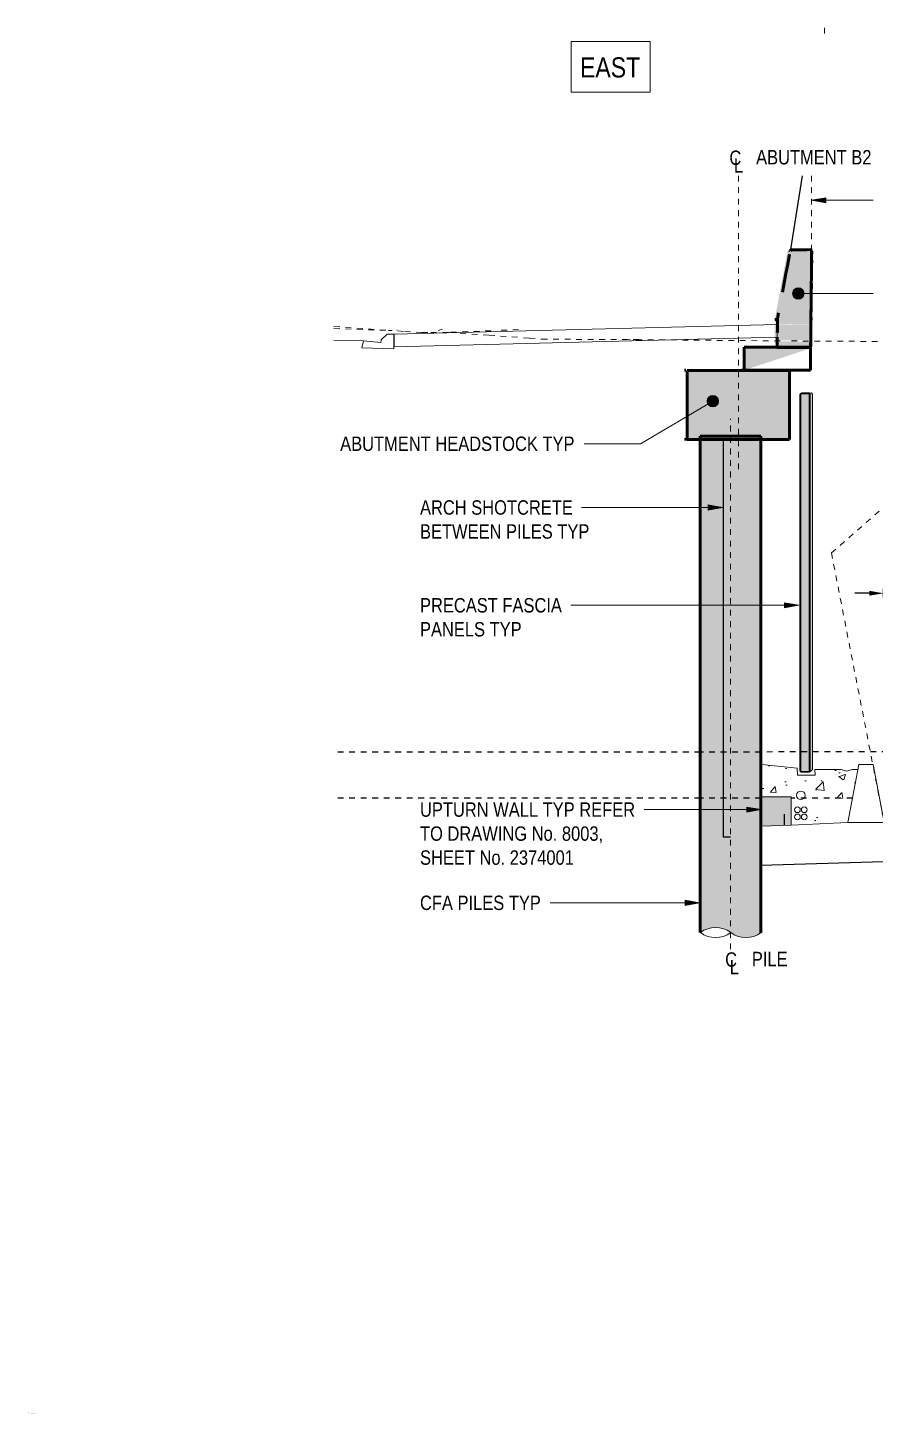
# Model space of a CAD drawing. Header units: metres. Extents: x 0.7 to 57.3, y 3.4 to 27.5.
# Drawn here: x 0.69 to 15.42, y 3.38 to 27.46 of the extents above; entities that cross this region are included whole.
import ezdxf

# ---------------------------------------------------------------- set-up
doc = ezdxf.new("R2010")
doc.units = ezdxf.units.M
for name, pattern in [('Dash - Tight', [0.0045, 0.003, -0.0015]), ('Dash dot', [0.015875, 0.00635, -0.004763, 0, -0.004763]), ('Dot_Section Line', [0.02, 0, -0.02]), ('JacobsCenter', [0.015, 0.009, -0.0015, 0.003, -0.0015]), ('JacobsDash', [0.0045, 0.003, -0.0015])]:
    doc.linetypes.add(name, pattern=pattern)
doc.layers.get('Defpoints').update_dxf_attribs({"color": 41})
for name, color, linetype, lineweight in [('A-ANNO-DIMS', 7, 'Continuous', 9), ('A-ANNO-NOTE', 7, 'Continuous', 9), ('A-DETL', 7, 'Continuous', 13), ('A-DETL-GENF', 7, 'Continuous', 9), ('A-FLOR', 7, 'Continuous', 50), ('C-TOPO', 7, 'Continuous', 9), ('G-ANNO-TEXT', 7, 'Continuous', 9), ('S-BEAM', 7, 'Continuous', 50), ('S-FNDN', 7, 'Continuous', 50)]:
    doc.layers.add(name, color=color, linetype=linetype, lineweight=lineweight)
doc.layers.add('G-ANNO-SYMB', color=7, linetype='Continuous', lineweight=35, true_color=0x0080ff)
doc.styles.add('Arial Narrow', font='ARIALN.TTF', dxfattribs={"height": 0.0035})
doc.styles.add('Arial Narrow_1', font='ARIALN.TTF', dxfattribs={"height": 0.005})
doc.styles.add('Arial Narrow_2', font='ARIALN.TTF', dxfattribs={"height": 0.25})
doc.styles.add('Arial Narrow_3', font='ARIALN.TTF', dxfattribs={"height": 0.35})
doc.dimstyles.new('Dimension_Standard_O_REO', dxfattribs={"dimscale": 0.3048, "dimtxt": 0.255858, "dimasz": 0.82021, "dimexe": 0.984252, "dimexo": 0.0625, "dimgap": 0.328084, "dimtad": 1, "dimdec": 0, "dimlfac": 1000, "dimzin": 0, "dimdsep": 46, "dimtxsty": 'Arial Narrow_2', "dimsah": 1, "dimcen": 0.09, "dimaunit": 1, "dimadec": 4, "dimazin": 0, "dimtfac": 1, "dimtdec": 4, "dimtix": 1, "dimtmove": 0, "dimatfit": 3, "dimfxl": 0.984252, "dimfxlon": 1, "dimtvp": 1, "dimtfill": 1, "dimtolj": 1, "dimtzin": 0, "dimlwd": 25, "dimlwe": 25, "dimarcsym": 2})

# ---------------------------------------------------------------- blocks, each defined once
blk = doc.blocks.new('T2DPAA-T2D-PWA-HY-M3D-100001_GroundWaterSurface_rvt-1-DRG-2873025 - SECTION 3')
at = {"layer": 'C-TOPO', "color": 36, "linetype": 'Dash dot', "lineweight": 25, "true_color": 0x804000}
for p, q in [((-546, 14.869), (-552.365, 14.867)), ((-544.946, 14.87), (-546, 14.869)), ((-526.943, 14.877), (-544.946, 14.87))]:
    blk.add_line(p, q, dxfattribs=at)
at = {"layer": 'C-TOPO', "color": 53, "linetype": 'Dash dot', "lineweight": 25, "true_color": 0xc8c33c}
for p, q in [((-546, 14.069), (-552.365, 14.067)), ((-544.946, 14.07), (-546, 14.069)), ((-544.941, 14.07), (-544.946, 14.07)), ((-543.354, 14.07), (-544.42, 14.07))]:
    blk.add_line(p, q, dxfattribs=at)
blk = doc.blocks.new('T2DPAA-T2D-PWA-SU-M3D-000101_dwg-40820706-DRG-2873025 - SECTION 3')
at = {"color": 9, "linetype": 'Dash - Tight', "lineweight": 18, "true_color": 0xc0c0c0}
for p, q in [((-552.365, 22.264), (-551.419, 22.198)), ((-552.365, 22.231), (-551.419, 22.198)), ((-551.156, 22.181), (-551.419, 22.198)), ((-551.271, 22.203), (-551.267, 22.203)), ((-550.836, 22.16), (-551.156, 22.181)), ((-550.836, 22.16), (-550.681, 22.163)), ((-550.681, 22.163), (-550.414, 22.162)), ((-550.482, 22.218), (-550.557, 22.197)), ((-550.414, 22.162), (-550.365, 22.164)), ((-549.672, 22.115), (-550.414, 22.162)), ((-550.335, 22.165), (-549.576, 22.195)), ((-549.457, 22.199), (-549.121, 22.212)), ((-549.672, 22.115), (-548.969, 22.062)), ((-548.969, 22.062), (-548.755, 22.046)), ((-548.755, 22.046), (-547.342, 22.037)), ((-548.73, 22.046), (-548.755, 22.046)), ((-547.342, 22.037), (-547.311, 22.037)), ((-547.311, 22.037), (-544.513, 22.015)), ((-547.063, 22.037), (-547.311, 22.037)), ((-542.117, 22), (-544.513, 22.015))]:
    blk.add_line(p, q, dxfattribs=at)
blk = doc.blocks.new('T2DPAA-T2D-PWA-SU-M3D-000100_SurveySurface_rvt-1-DRG-2873025 - SECTION 3')
at = {"color": 9, "linetype": 'Dash - Tight', "lineweight": 18, "true_color": 0xc0c0c0}
blk.add_blockref('T2DPAA-T2D-PWA-SU-M3D-000101_dwg-40820706-DRG-2873025 - SECTION 3', (0, 0), dxfattribs=at)
blk = doc.blocks.new('Generic Models 1 - Generic Models 1-7441683-DRG-2873025 - SECTION 3')
at = {"layer": 'S-BEAM', "true_color": 0xc0c0c0, "transparency": 33554496}
for points in [[(-545.237, 21.506), (-545.237, 21.906), (-545.242, 21.905), (-545.242, 21.893), (-545.242, 21.893), (-545.237, 21.506), (-545.237, 21.506)], [(-545.237, 21.506), (-545.236, 21.506), (-544.085, 21.886), (-544.085, 21.887), (-545.237, 21.906), (-545.237, 21.506)]]:
    blk.add_hatch(color=9, dxfattribs=at).paths.add_polyline_path(points)
at = {"layer": 'S-BEAM', "color": 250, "true_color": 0x303030}
for p, q in [((-544.678, 21.906), (-545.237, 21.906)), ((-545.237, 21.906), (-545.237, 21.661)), ((-544.084, 21.906), (-544.678, 21.906)), ((-544.133, 21.509), (-544.084, 21.506))]:
    blk.add_line(p, q, dxfattribs=at)
at = {"layer": 'S-BEAM'}
for p, q in [((-544.084, 21.895), (-544.084, 21.906)), ((-544.084, 21.506), (-544.084, 21.895)), ((-545.237, 21.506), (-545.285, 21.509)), ((-545.237, 21.661), (-545.237, 21.506)), ((-545.237, 21.506), (-544.084, 21.506))]:
    blk.add_line(p, q, dxfattribs=at)
blk = doc.blocks.new('01_SFO_FRP_Pile_CastInPlace_CS_BR08 - CAST-IN-PLACE PILE - 1200-8661263-DRG-2873025 - SECTION 3')
at = {"layer": 'S-FNDN', "linetype": 'JacobsDash', "lineweight": 18, "true_color": 0xc0c0c0}
blk.add_hatch(color=9, dxfattribs=at).paths.add_polyline_path([(-545.206, 11.644), (-545.135, 11.65), (-545.067, 11.667), (-545.002, 11.695), (-544.946, 11.73), (-544.946, 20.359), (-546, 20.359), (-546, 11.733), (-545.997, 11.733), (-545.938, 11.77), (-545.873, 11.798), (-545.804, 11.815), (-545.733, 11.821), (-545.663, 11.815), (-545.594, 11.798), (-545.529, 11.77), (-545.41, 11.695), (-545.345, 11.667), (-545.276, 11.65)])
at = {"layer": 'S-FNDN'}
for p, q in [((-544.946, 20.359), (-546, 20.359)), ((-546, 20.359), (-546, 14.069)), ((-544.946, 14.07), (-544.946, 20.359)), ((-546, 14.069), (-546, 11.733)), ((-544.946, 11.73), (-544.946, 14.07))]:
    blk.add_line(p, q, dxfattribs=at)
blk = doc.blocks.new('Detail-Civil Barrier - TL4 920H-8084436-DRG-2873025 - SECTION 3')
at = {"layer": 'A-DETL-GENF'}
for p, q in [((-543.244, 14.65), (-543.434, 13.645)), ((-542.994, 14.65), (-543.244, 14.65)), ((-542.804, 13.645), (-542.994, 14.65)), ((-543.434, 13.645), (-542.804, 13.645))]:
    blk.add_line(p, q, dxfattribs=at)
blk = doc.blocks.new('CS_DET_Pile-Column_BreakLine - CS_Tubular BreakLine-8781621-DRG-2873025 - SECTION 3')
at = {"layer": 'A-DETL-GENF', "lineweight": 18}
for centre, start, end in [((-545.733, 11.383), 52.9573, 127.0427), ((-545.733, 12.082), 232.9573, 307.0427), ((-545.206, 12.082), 232.9573, 307.0427)]:
    blk.add_arc(centre, 0.438, start, end, dxfattribs=at)
blk = doc.blocks.new('CS_Annot_Centreline Symbol1 - CS_Annot_Centreline Symbol-5070896-DRG-2873025 - SECTION 3')
at = {"layer": 'A-ANNO-NOTE', "char_height": 0.25, "attachment_point": 1, "style": 'Arial Narrow_2'}
for s, insert, width in [('C  ', (-508.708, 24.688), 0.44093), ('L', (-508.63, 24.555), 0.1924)]:
    blk.add_mtext(s, dxfattribs=dict(at, insert=insert, width=width))
blk = doc.blocks.new('DIMBLOCK1-DRG-2873025 - SECTION 3')
at = {"layer": 'A-ANNO-DIMS', "color": 0, "lineweight": 25, "transparency": 16777216}
for p, q in [((15.566, 17.348), (15.566, 17.929)), ((16.566, 17.348), (16.566, 17.929)), ((15.316, 17.629), (15.066, 17.629)), ((16.566, 17.629), (15.566, 17.629)), ((16.816, 17.629), (17.066, 17.629))]:
    blk.add_line(p, q, dxfattribs=at)
at = {"layer": 'A-ANNO-DIMS', "color": 0, "transparency": 16777216}
for points in [[(15.316, 17.671), (15.316, 17.587), (15.566, 17.629)], [(16.816, 17.671), (16.816, 17.587), (16.566, 17.629)]]:
    blk.add_solid(points, dxfattribs=at)
at = {"layer": 'A-ANNO-DIMS', "color": 0, "lineweight": 25, "transparency": 16777216, "char_height": 0.25, "width": 1.16476, "attachment_point": 5, "style": 'Arial Narrow_2', "bg_fill": 3, "box_fill_scale": 1.1, "bg_fill_color": 256, "bg_fill_true_color": 13158600, "bg_fill_transparency": 0}
for s, insert in [('\\A1;1000', (16.066, 17.857)), ('\\A1;SHLDR', (16.066, 17.4))]:
    blk.add_mtext(s, dxfattribs=dict(at, insert=insert))
at = {"layer": 'Defpoints', "color": 0, "transparency": 16777216}
for p in [(15.566, 17.629), (15.566, 17.329), (16.566, 17.329)]:
    blk.add_point(p, dxfattribs=at)

msp = doc.modelspace()

# ---------------------------------------------------------------- hatches: boundary and pattern name
at = {"layer": 'A-DETL-GENF', "true_color": 0xc0c0c0}
for points in [[(14.2936, 21.8867), (14.2936, 21.9031), (13.1429, 21.9073), (13.1431, 21.9057), (13.9467, 21.8924)], [(14.1357, 14.5224), (14.2838, 14.5226), (14.3288, 14.5685), (14.3288, 21.0919), (14.3108, 21.11), (14.1375, 21.1056), (14.1188, 21.0866), (14.1188, 14.5384), (14.1354, 14.5226)]]:
    msp.add_hatch(color=9, dxfattribs=at).paths.add_polyline_path(points)
at = {"layer": 'A-DETL-GENF'}
h = msp.add_hatch(dxfattribs=at)
h.set_pattern_fill('FP_1', color=256, style=0, pattern_type=2)
h.set_pattern_definition([(50, (30.3191, 22.258), (1.15687, -0.10121), [0.12097, -1.331]), (355, (30.3191, 22.258), (-0.2238, 1.21312), [0.09677, -1.065]), (100.451, (30.4151, 22.25), (0.932775, 1.11194), [0.10281, -1.131]), (46.184, (30.3191, 22.581), (1.72142, -0.26704), [0.18145, -1.996]), (96.636, (30.4621, 22.559), (1.50758, 1.57074), [0.15421, -1.696]), (351.184, (30.3191, 22.581), (1.50766, 1.5715), [0.14516, -1.597]), (21, (30.4801, 22.5), (0.962753, -0.64938), [0.12097, -1.331]), (326, (30.4801, 22.5), (0.39239, 1.16952), [0.09677, -1.065]), (71.451, (30.5601, 22.446), (1.3549, 0.520304), [0.10281, -1.131]), (37.5, (30.3191, 22.258), (0.019615, 0.536924), [0.00335, -1.048, 0.00335, -1.077, -1.069]), (37.5, (30.3191, 22.258), (0.019615, 0.536924), [-2.132, 0.00335, -1.065]), (7.5, (30.3191, 22.258), (0.424306, 0.636145), [0.00335, -0.61277, 0.00335, -1.024, -0.40726]), (7.5, (30.3191, 22.258), (0.424306, 0.636145), [-1.644, 0.00335, -0.4039]), (327.5, (29.9591, 22.258), (0.861001, -0.036384), [0.00335, -0.39987, 0.00335, -1.255, -1.669]), (327.5, (29.9591, 22.258), (0.861001, -0.036384), [-1.661, 0.00335, -1.666]), (317.5, (29.7981, 22.258), (0.94062, 0.161455), [0.00335, -0.52084, 0.00335, -0.83213, -1.185]), (317.5, (29.7981, 22.258), (0.94062, 0.161455), [-1.36, 0.00335, -1.182])])
h.paths.add_polyline_path([(13.9588, 13.5982), (14.9451, 13.6449), (15.1198, 14.5685), (15.0197, 14.5685), (14.9247, 14.5367), (14.8297, 14.5685), (14.3709, 14.5685), (14.3735, 14.4685), (14.0676, 14.4685), (14.0651, 14.5864), (13.4461, 14.6557), (13.4461, 14.0918), (13.9588, 14.0918), (13.9588, 13.677)])
h.paths.add_polyline_path([(14.1864, 13.6913), (14.1735, 13.693), (14.1614, 13.698), (14.151, 13.7059), (14.1431, 13.7163), (14.1381, 13.7283), (14.1364, 13.7413), (14.1381, 13.7542), (14.145, 13.7687), (14.151, 13.7766), (14.1614, 13.7846), (14.1735, 13.7896), (14.1864, 13.7913), (14.2018, 13.7886), (14.2114, 13.7846), (14.2218, 13.7766), (14.2297, 13.7663), (14.2349, 13.7529), (14.2364, 13.7413), (14.2347, 13.7283), (14.2297, 13.7163), (14.2218, 13.7059), (14.2114, 13.698), (14.1993, 13.693)])
h.paths.add_polyline_path([(14.0671, 13.6913), (14.0542, 13.693), (14.0421, 13.698), (14.0318, 13.7059), (14.0238, 13.7163), (14.0188, 13.7283), (14.0171, 13.7413), (14.0188, 13.7542), (14.0238, 13.7663), (14.0318, 13.7766), (14.0421, 13.7846), (14.0542, 13.7896), (14.0671, 13.7913), (14.0801, 13.7896), (14.0921, 13.7846), (14.1025, 13.7766), (14.1104, 13.7663), (14.1156, 13.7529), (14.1171, 13.7413), (14.1154, 13.7283), (14.1104, 13.7163), (14.1025, 13.7059), (14.0921, 13.698), (14.0801, 13.693)])
h.paths.add_polyline_path([(14.1864, 13.8163), (14.1735, 13.818), (14.1614, 13.823), (14.151, 13.8309), (14.1431, 13.8413), (14.1381, 13.8533), (14.1364, 13.8663), (14.1381, 13.8792), (14.145, 13.8937), (14.151, 13.9016), (14.1643, 13.9107), (14.1735, 13.9146), (14.1864, 13.9163), (14.2018, 13.9136), (14.2114, 13.9096), (14.2218, 13.9016), (14.2297, 13.8913), (14.2347, 13.8792), (14.2364, 13.8663), (14.2347, 13.8533), (14.2297, 13.8413), (14.2218, 13.8309), (14.2114, 13.823), (14.1993, 13.818)])
h.paths.add_polyline_path([(14.0671, 13.8163), (14.0542, 13.818), (14.0421, 13.823), (14.0318, 13.8309), (14.0238, 13.8413), (14.0188, 13.8533), (14.0171, 13.8663), (14.0188, 13.8792), (14.0238, 13.8913), (14.0318, 13.9016), (14.0421, 13.9096), (14.0542, 13.9146), (14.0671, 13.9163), (14.0801, 13.9146), (14.0921, 13.9096), (14.1025, 13.9016), (14.1104, 13.8913), (14.1154, 13.8792), (14.1171, 13.8663), (14.1154, 13.8533), (14.1104, 13.8413), (14.1025, 13.8309), (14.0921, 13.823), (14.0801, 13.818)])
h.paths.add_polyline_path([(14.1268, 14.0418), (14.1073, 14.0443), (14.0893, 14.0518), (14.0737, 14.0637), (14.0618, 14.0793), (14.054, 14.1), (14.0518, 14.1168), (14.0543, 14.1362), (14.0618, 14.1543), (14.0737, 14.1698), (14.0893, 14.1817), (14.1073, 14.1892), (14.1268, 14.1918), (14.1462, 14.1892), (14.1643, 14.1817), (14.1798, 14.1698), (14.1917, 14.1543), (14.1992, 14.1362), (14.2018, 14.1168), (14.1992, 14.0973), (14.1917, 14.0793), (14.1798, 14.0637), (14.1643, 14.0518), (14.1462, 14.0443)])
at = {"layer": 'A-DETL-GENF', "true_color": 0xffffff}
msp.add_hatch(color=7, dxfattribs=at).paths.add_polyline_path([(13.4379, 13.5823), (13.9588, 13.5982), (13.9588, 14.0918), (13.4379, 14.0918), (13.4379, 14.0394)])
at = {"layer": 'A-FLOR', "true_color": 0xc0c0c0}
h = msp.add_hatch(color=9, dxfattribs=at)
h.paths.add_polyline_path([(14.0199, 21.9177), (14.0214, 21.9197), (14.2971, 21.9189), (14.298, 22.003), (13.7169, 22.0073), (13.7165, 21.9349), (13.7565, 21.934), (13.7624, 21.9281), (13.8441, 21.9271), (13.8486, 21.9202), (13.9467, 21.9199), (13.9869, 21.9197), (13.9886, 21.9182)])
h.paths.add_polyline_path([(14.2982, 22.021), (14.3011, 22.2909), (14.0954, 22.2923), (14.083, 22.2927), (13.9962, 22.2937), (13.7731, 22.2948), (13.7731, 22.2927), (13.7484, 22.2927), (13.7484, 22.2949), (13.7202, 22.2951), (13.7173, 22.0259), (14.2731, 22.0212)])
h.paths.add_polyline_path([(14.3012, 22.2994), (14.3148, 23.5868), (14.2999, 23.6015), (13.9609, 23.5949), (13.9427, 23.5795), (13.7214, 22.3912), (13.7203, 22.3004), (14.2937, 22.2995)])
at = {"layer": 'A-FLOR', "lineweight": 5, "true_color": 0xc0c0c0}
h = msp.add_hatch(color=9, dxfattribs=at)
h.paths.add_polyline_path([(13.7318, 22.4526), (13.9427, 23.5795), (13.8926, 23.5635), (13.8732, 23.4591), (13.7122, 22.5944), (13.712, 22.5934), (13.6888, 22.462), (13.6988, 22.4605), (13.6873, 22.4605), (13.6873, 22.4605), (13.6865, 22.4544), (13.7214, 22.453)])
h.paths.add_polyline_path([(13.7283, 22.4338), (13.7318, 22.4526), (13.6858, 22.4526), (13.6829, 22.4368), (13.7214, 22.4343)])
h.paths.add_polyline_path([(13.6724, 22.3811), (13.7216, 22.3981), (13.7283, 22.4338), (13.6823, 22.4339), (13.6782, 22.412), (13.6724, 22.3811)])
msp.add_hatch(color=9, dxfattribs=at).paths.add_polyline_path([(13.8932, 23.5636), (13.9449, 23.5814), (13.9609, 23.5949), (13.91, 23.578), (13.895, 23.565)])
h = msp.add_hatch(color=9, dxfattribs=at)
h.paths.add_polyline_path([(13.7161, 21.935), (13.7165, 22.0055), (13.6684, 22.0059), (13.6682, 21.9913), (13.7053, 21.9477), (13.7059, 21.947), (13.7159, 21.9352)])
h.paths.add_polyline_path([(13.7171, 22.0259), (13.7165, 22.0415), (13.6961, 22.0419), (13.7165, 22.0264)])
h.paths.add_polyline_path([(13.7176, 22.069), (13.7198, 22.2921), (13.6715, 22.2919), (13.6715, 22.186), (13.6754, 22.1849), (13.6703, 22.185), (13.6692, 22.0805), (13.7173, 22.069)])
h.paths.add_polyline_path([(13.7173, 22.0415), (13.7165, 22.069), (13.669, 22.0698), (13.669, 22.0626), (13.673, 22.0606), (13.6721, 22.0602), (13.6815, 22.053), (13.7077, 22.0476), (13.7165, 22.0419)])
h.paths.add_polyline_path([(13.7209, 22.3526), (13.7206, 22.3971), (13.6724, 22.3801), (13.6722, 22.3561), (13.7206, 22.3526)])
h.paths.add_polyline_path([(13.7209, 22.3475), (13.7206, 22.3526), (13.6742, 22.3527), (13.7206, 22.3475)])
h.paths.add_polyline_path([(13.7207, 22.3314), (13.7206, 22.3475), (13.6721, 22.3478), (13.672, 22.3456), (13.7206, 22.3314)])
h.paths.add_polyline_path([(13.7205, 22.3156), (13.7206, 22.3314), (13.6719, 22.3312), (13.6718, 22.3226), (13.7198, 22.3157)])
h.paths.add_polyline_path([(13.7203, 22.3004), (13.7198, 22.3156), (13.6717, 22.3157), (13.6716, 22.3056), (13.6988, 22.3032), (13.6716, 22.3033), (13.6716, 22.3005), (13.7198, 22.3004)])
at = {"layer": 'G-ANNO-TEXT'}
for points in [[(14.3133, 24.4584), (14.5633, 24.4143), (14.5633, 24.5024)], [(12.7663, 19.1199), (12.5163, 19.164), (12.5163, 19.0758)], [(14.0952, 17.4199), (13.8452, 17.464), (13.8452, 17.3758)], [(13.4384, 13.8689), (13.1884, 13.913), (13.1884, 13.8248)], [(12.3662, 12.2489), (12.1162, 12.293), (12.1162, 12.2048)]]:
    msp.add_hatch(color=256, dxfattribs=at).paths.add_polyline_path(points)
h = msp.add_hatch(color=256, dxfattribs=at)
edge = h.paths.add_edge_path()
edge.add_arc((14.0839, 22.8384), 0.1, 0, 360)
h = msp.add_hatch(color=256, dxfattribs=at)
edge = h.paths.add_edge_path()
edge.add_arc((12.5972, 20.9673), 0.1, 0, 360)
at = {"layer": 'S-BEAM', "true_color": 0xc0c0c0}
msp.add_hatch(color=9, dxfattribs=at).paths.add_polyline_path([(13.9318, 20.3029), (13.9318, 21.5029), (12.1529, 21.5034), (12.1529, 20.3034), (12.3787, 20.3034), (12.3787, 20.359), (13.4334, 20.359), (13.4334, 20.303)])

# ---------------------------------------------------------------- linework, layer by layer
at = {"layer": 'A-DETL', "linetype": 'JacobsCenter'}
for p, q in [((13.0429, 24.8856), (13.0429, 19.7042)), ((12.9061, 11.4423), (12.9061, 20.659))]:
    msp.add_line(p, q, dxfattribs=at)
at = {"layer": 'A-DETL', "lineweight": 25}
for p, q in [((13.9532, 23.6061), (14.1575, 24.8856)), ((12.7771, 20.3076), (12.7771, 13.3941)), ((13.8459, 13.5919), (13.8459, 13.787)), ((12.7771, 13.3941), (12.9061, 13.3941)), ((13.4334, 12.9041), (31.3984, 13.4154))]:
    msp.add_line(p, q, dxfattribs=at)
at = {"layer": 'A-DETL', "linetype": 'JacobsCenter', "lineweight": 18}
msp.add_line((14.315, 24.8856), (14.315, 23.5868), dxfattribs=at)
at = {"layer": 'A-DETL', "color": 5, "lineweight": 9, "true_color": 0x0000ff}
msp.add_line((14.2976, 21.9054), (14.3158, 23.5795), dxfattribs=at)
at = {"layer": 'A-DETL', "linetype": 'JacobsDash'}
for p, q in [((14.315, 23.5868), (14.3349, 23.5669)), ((14.3163, 21.9208), (14.3349, 23.5669)), ((14.2983, 21.9033), (14.3163, 21.9208))]:
    msp.add_line(p, q, dxfattribs=at)
at = {"layer": 'A-DETL', "color": 8, "true_color": 0x808080}
msp.add_line((13.7176, 22.3011), (7.0615, 22.1297), dxfattribs=at)
at = {"layer": 'A-DETL'}
for p, q in [((13.7176, 22.0811), (13.7176, 22.3011)), ((6.5265, 22.0147), (6.0144, 22.0195)), ((6.5265, 22.0147), (6.5008, 21.8924)), ((6.8255, 21.9896), (6.5265, 22.0147)), ((6.8348, 22.0336), (6.8255, 21.9896)), ((6.9365, 22.1297), (6.8348, 22.0336)), ((7.0615, 22.1297), (6.9365, 22.1297)), ((7.0555, 21.8744), (7.0555, 22.1297)), ((7.0615, 22.1297), (7.0598, 21.9098)), ((7.0598, 21.9098), (13.7176, 22.0811)), ((6.5008, 21.8924), (7.0555, 21.8744))]:
    msp.add_line(p, q, dxfattribs=at)
at = {"layer": 'A-DETL', "color": 8, "lineweight": 25, "true_color": 0x808080}
msp.add_line((14.2974, 21.9004), (14.299, 22.0154), dxfattribs=at)
at = {"layer": 'A-DETL', "lineweight": 35}
for p, q in [((14.1188, 21.0866), (14.1375, 21.1056)), ((14.1188, 14.5384), (14.1188, 21.0866)), ((14.1375, 21.1056), (14.2788, 21.1092)), ((14.2788, 21.1092), (14.2788, 14.5226)), ((14.1357, 14.5224), (14.1188, 14.5384)), ((14.2788, 14.5226), (14.1357, 14.5224))]:
    msp.add_line(p, q, dxfattribs=at)
at = {"layer": 'A-DETL', "lineweight": 18}
for p, q in [((14.2783, 21.1092), (14.3108, 21.11)), ((14.3108, 21.11), (14.3288, 21.0919)), ((14.3288, 14.5678), (14.3288, 21.0919)), ((14.3288, 14.5678), (14.289, 14.5279)), ((13.4379, 13.5823), (13.4379, 14.0918)), ((13.4379, 14.0918), (13.9588, 14.0918)), ((13.9588, 14.0918), (13.9588, 13.5978)), ((13.9588, 13.5978), (13.4379, 13.5823))]:
    msp.add_line(p, q, dxfattribs=at)
at = {"layer": 'A-DETL', "linetype": 'JacobsDash', "lineweight": 9}
for q in [(15.9235, 19.4394), (15.5752, 13.6449)]:
    msp.add_line((14.6587, 18.3297), q, dxfattribs=at)
at = {"layer": 'A-DETL', "lineweight": 9}
for p, q in [((13.4461, 14.0918), (13.4461, 14.6557)), ((13.4461, 14.6557), (14.0651, 14.5864)), ((14.0651, 14.5864), (14.0676, 14.4685)), ((14.0676, 14.4685), (14.3735, 14.4685)), ((14.3735, 14.4685), (14.3709, 14.5685)), ((14.3709, 14.5685), (14.8297, 14.5685)), ((14.8297, 14.5685), (14.9247, 14.5367)), ((14.9247, 14.5367), (15.0197, 14.5685)), ((15.0197, 14.5685), (15.1198, 14.5685)), ((14.9451, 13.6449), (13.9588, 13.5982))]:
    msp.add_line(p, q, dxfattribs=at)
for centre, radius, start, end in [((14.1268, 14.1168), 0.075, 360, 180), ((14.1268, 14.1168), 0.075, 180, 360), ((14.0671, 13.8663), 0.05, 360, 180), ((14.0671, 13.8663), 0.05, 180, 360), ((14.0671, 13.7413), 0.05, 360, 180), ((14.0671, 13.7413), 0.05, 180, 360), ((14.1864, 13.8663), 0.05, 360, 180), ((14.1864, 13.8663), 0.05, 180, 360), ((14.1864, 13.7413), 0.05, 360, 180), ((14.1864, 13.7413), 0.05, 180, 360)]:
    msp.add_arc(centre, radius, start, end, dxfattribs=at)
at = {"layer": 'A-FLOR'}
for p, q in [((13.9107, 23.5788), (13.9139, 23.5799)), ((13.9287, 23.5846), (13.9347, 23.5865)), ((13.9392, 23.588), (13.9486, 23.591)), ((13.6724, 22.3811), (13.7214, 22.3973)), ((13.7214, 22.3973), (13.7209, 22.3475)), ((13.7415, 22.5047), (13.7214, 22.3973)), ((13.7159, 21.9156), (13.7157, 21.9054)), ((13.716, 21.9285), (13.7159, 21.9159)), ((13.7173, 22.0414), (13.717, 22.0166)), ((13.7178, 22.0825), (13.7176, 22.069)), ((13.7157, 21.9054), (13.7157, 21.903))]:
    msp.add_line(p, q, dxfattribs=at)
at = {"layer": 'A-FLOR', "flags": 128}
for points in [[(14.2999, 23.6015), (14.2321, 23.6002), (14.1643, 23.5989), (14.0965, 23.5976), (14.0287, 23.5962), (13.9609, 23.5949)], [(14.3148, 23.5868), (14.3074, 23.5942), (14.2999, 23.6015)], [(13.9316, 23.5202), (13.9181, 23.4482), (13.8935, 23.3168), (13.869, 23.1855), (13.8444, 23.0541), (13.8198, 22.9228), (13.8087, 22.8638)], [(13.9609, 23.5949), (13.9518, 23.5872), (13.9467, 23.5829)], [(13.7209, 22.3475), (13.7206, 22.3267), (13.7198, 22.2561), (13.719, 22.1855), (13.7186, 22.1549)], [(13.717, 22.0166), (13.7165, 21.9736), (13.716, 21.9285)], [(13.7176, 22.069), (13.7173, 22.0442), (13.7173, 22.0414)], [(13.7157, 21.903), (13.7884, 21.9024), (13.861, 21.9018), (13.9337, 21.9012), (13.9902, 21.9007)], [(13.9903, 21.9007), (14.0063, 21.9005), (14.079, 21.8999), (14.1516, 21.8993), (14.2243, 21.8987), (14.2969, 21.8981)]]:
    msp.add_lwpolyline(points, dxfattribs=at)
at = {"layer": 'A-FLOR'}
msp.add_open_spline([(14.3016, 22.3453), (14.3027, 22.4464), (14.3071, 22.8602), (14.3115, 23.2741), (14.3148, 23.5868)], degree=3, knots=[0.26478885, 0.26478885, 0.26478885, 0.26478885, 0.44444444, 1, 1, 1, 1], dxfattribs=at)
for points in [[(14.2983, 22.0289), (14.2994, 22.134), (14.3005, 22.2391), (14.3016, 22.3442)], [(14.297, 21.9112), (14.2971, 21.9154), (14.2971, 21.9196), (14.2972, 21.9238)], [(14.2972, 21.9238), (14.2975, 21.9588), (14.2979, 21.9939), (14.2983, 22.0289)], [(14.2969, 21.8981), (14.2969, 21.9024), (14.297, 21.9066), (14.297, 21.9109)]]:
    msp.add_open_spline(points, degree=3, dxfattribs=at)
at = {"layer": 'G-ANNO-SYMB', "color": 7, "linetype": 'Dot_Section Line', "lineweight": 9, "true_color": 0xffffff}
msp.add_line((14.539, 27.4582), (14.539, 27.343), dxfattribs=at)
at = {"layer": 'G-ANNO-TEXT'}
for p, q in [((14.5633, 24.5024), (14.3133, 24.4584)), ((14.3133, 24.4584), (14.5633, 24.4143)), ((14.3133, 24.4584), (15.3849, 24.4584)), ((14.5633, 24.4143), (14.5633, 24.5024)), ((14.0839, 22.8384), (15.3849, 22.8384)), ((12.5972, 20.9673), (11.338, 20.2277)), ((10.673, 20.2277), (10.3593, 20.2277)), ((11.338, 20.2277), (10.673, 20.2277)), ((11.6108, 19.1199), (10.3181, 19.1199)), ((12.7663, 19.1199), (11.6108, 19.1199)), ((12.7663, 19.1199), (12.5163, 19.164)), ((12.5163, 19.164), (12.5163, 19.0758)), ((12.5163, 19.0758), (12.7663, 19.1199)), ((11.6108, 17.4199), (10.1329, 17.4199)), ((14.0952, 17.4199), (11.6108, 17.4199)), ((14.0952, 17.4199), (13.8452, 17.464)), ((13.8452, 17.464), (13.8452, 17.3758)), ((13.8452, 17.3758), (14.0952, 17.4199)), ((11.6108, 13.8689), (11.4029, 13.8689)), ((13.4384, 13.8689), (11.6108, 13.8689)), ((13.4384, 13.8689), (13.1884, 13.913)), ((13.1884, 13.913), (13.1884, 13.8248)), ((13.1884, 13.8248), (13.4384, 13.8689)), ((12.3662, 12.2489), (12.1162, 12.293)), ((12.1162, 12.293), (12.1162, 12.2048)), ((10.3188, 12.2489), (9.7691, 12.2489)), ((12.3662, 12.2489), (10.3188, 12.2489)), ((12.1162, 12.2048), (12.3662, 12.2489))]:
    msp.add_line(p, q, dxfattribs=at)
at = {"layer": 'G-ANNO-TEXT', "lineweight": 18, "flags": 128}
msp.add_lwpolyline([(10.1388, 27.2197), (11.5108, 27.2197), (11.5108, 26.3377), (10.1388, 26.3377)], close=True, dxfattribs=at)
at = {"layer": 'G-ANNO-TEXT'}
for centre in [(14.0839, 22.8384), (12.5972, 20.9673)]:
    msp.add_circle(centre, 0.1, dxfattribs=at)
at = {"layer": 'S-BEAM'}
for p, q in [((12.1029, 21.5067), (12.1259, 21.5052)), ((13.9318, 21.5029), (12.1529, 21.5034)), ((12.1529, 21.5034), (12.1529, 20.3034)), ((13.9318, 21.5029), (13.8902, 21.5056)), ((13.9318, 20.3029), (13.9318, 21.5029)), ((12.1029, 20.3067), (12.1529, 20.3034)), ((12.1529, 20.3034), (13.9318, 20.3029))]:
    msp.add_line(p, q, dxfattribs=at)
at = {"layer": 'S-BEAM', "color": 250, "true_color": 0x303030}
msp.add_line((13.8902, 21.5056), (13.8818, 21.5062), dxfattribs=at)

# ---------------------------------------------------------------- block references
at = {"lineweight": 5}
for name in ['T2DPAA-T2D-PWA-SU-M3D-000100_SurveySurface_rvt-1-DRG-2873025 - SECTION 3', 'T2DPAA-T2D-PWA-HY-M3D-100001_GroundWaterSurface_rvt-1-DRG-2873025 - SECTION 3']:
    msp.add_blockref(name, (558.3791, 0), dxfattribs=at)
at = {"layer": 'A-ANNO-NOTE'}
for p in [(521.5938, 0.635), (521.5202, -13.3)]:
    msp.add_blockref('CS_Annot_Centreline Symbol1 - CS_Annot_Centreline Symbol-5070896-DRG-2873025 - SECTION 3', p, dxfattribs=at)
at = {"layer": 'A-DETL-GENF'}
for name in ['Detail-Civil Barrier - TL4 920H-8084436-DRG-2873025 - SECTION 3', 'CS_DET_Pile-Column_BreakLine - CS_Tubular BreakLine-8781621-DRG-2873025 - SECTION 3']:
    msp.add_blockref(name, (558.3791, 0), dxfattribs=at)
at = {"layer": 'S-BEAM'}
msp.add_blockref('Generic Models 1 - Generic Models 1-7441683-DRG-2873025 - SECTION 3', (558.3791, 0), dxfattribs=at)
at = {"layer": 'S-FNDN', "linetype": 'JacobsDash', "lineweight": 18}
msp.add_blockref('01_SFO_FRP_Pile_CastInPlace_CS_BR08 - CAST-IN-PLACE PILE - 1200-8661263-DRG-2873025 - SECTION 3', (558.3791, 0), dxfattribs=at)

# ---------------------------------------------------------------- texts
at = {"layer": 'A-ANNO-NOTE', "char_height": 0.25, "attachment_point": 1, "style": 'Arial Narrow_2', "bg_fill": 3, "box_fill_scale": 1, "bg_fill_color": 256, "bg_fill_true_color": 13158600, "bg_fill_transparency": 0}
for s, insert in [('ABUTMENT B2', (13.3497, 25.3322)), ('PILE', (13.2761, 11.3972))]:
    msp.add_mtext(s, dxfattribs=dict(at, insert=insert))
at = {"layer": 'G-ANNO-TEXT', "attachment_point": 1, "bg_fill": 3, "box_fill_scale": 1, "bg_fill_color": 256, "bg_fill_transparency": 0}
for s, insert, char_height, style in [('ABUTMENT HEADSTOCK TYP', (6.1215, 20.3527), 0.25, 'Arial Narrow_2'), ('ARCH SHOTCRETE', (7.509, 19.2449), 0.25, 'Arial Narrow_2'), ('BETWEEN PILES TYP', (7.509, 18.8282), 0.25, 'Arial Narrow_2'), ('PRECAST FASCIA', (7.509, 17.5449), 0.25, 'Arial Narrow_2'), ('PANELS TYP', (7.509, 17.1282), 0.25, 'Arial Narrow_2'), ('TO DRAWING No. 8003,', (7.509, 13.5772), 0.25, 'Arial Narrow_2'), ('CFA PILES TYP', (7.509, 12.3739), 0.25, 'Arial Narrow_2'), ('1.', (0.6917, 3.3804), 0.0035, 'Arial Narrow')]:
    msp.add_mtext(s, dxfattribs=dict(at, insert=insert, char_height=char_height, style=style))

# ---------------------------------------------------------------- next in the draw order: texts
at = {"layer": 'G-ANNO-TEXT', "lineweight": 18, "insert": (10.2888, 26.9435), "char_height": 0.35, "attachment_point": 1, "style": 'Arial Narrow_3', "bg_fill": 3, "box_fill_scale": 1, "bg_fill_color": 256, "bg_fill_transparency": 0}
msp.add_mtext('EAST', dxfattribs=at)
at = {"layer": 'G-ANNO-TEXT', "attachment_point": 1, "bg_fill": 3, "box_fill_scale": 1, "bg_fill_color": 256, "bg_fill_transparency": 0}
for s, insert, char_height, style in [('UPTURN WALL TYP REFER', (7.509, 13.9939), 0.25, 'Arial Narrow_2'), ('SHEET No. 2374001', (7.509, 13.1605), 0.25, 'Arial Narrow_2'), ('FOR GENERAL NOTES REFER SHEET No. 2873005 TO 2873010.', (0.6997, 3.3804), 0.0035, 'Arial Narrow')]:
    msp.add_mtext(s, dxfattribs=dict(at, insert=insert, char_height=char_height, style=style))

# ---------------------------------------------------------------- next in the draw order: dimensions: what is measured, and where the dimension line sits
at = {"layer": 'A-ANNO-DIMS', "lineweight": 25}
dim = msp.add_linear_dim(base=(15.5664, 17.629), p1=(16.5664, 17.329), p2=(15.5664, 17.329), text='<>\\XSHLDR', dimstyle='Dimension_Standard_O_REO', override={"dimpost": '<>', "dimfxl": 1}, dxfattribs=at)
dim.commit()
dim.dimension.update_dxf_attribs({"geometry": 'DIMBLOCK1-DRG-2873025 - SECTION 3', "text_midpoint": (16.0664, 17.629)})

# ---------------------------------------------------------------- next in the draw order: texts
at = {"layer": 'G-ANNO-TEXT', "insert": (0.6917, 3.3907), "char_height": 0.005, "attachment_point": 1, "style": 'Arial Narrow_1', "bg_fill": 3, "box_fill_scale": 1, "bg_fill_color": 256, "bg_fill_transparency": 0}
msp.add_mtext('NOTES', dxfattribs=at)

doc.saveas('drawing.dxf')
